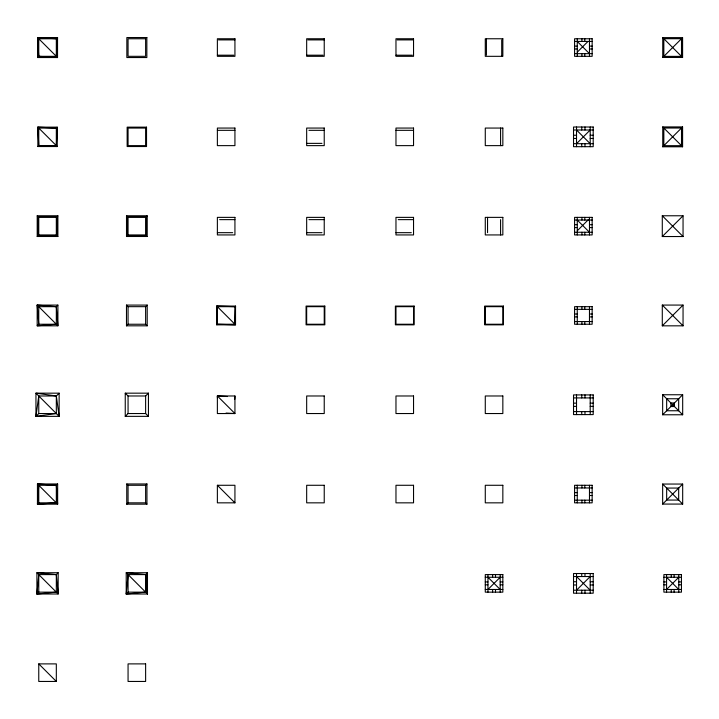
<?xml version="1.0" encoding="UTF-8"?>
<svg xmlns="http://www.w3.org/2000/svg" width="719" height="719" viewBox="0 0 719 719"><rect width="100%" height="100%" fill="white"/><g stroke="black" fill="none" stroke-linecap="round" stroke-linejoin="round"><path stroke-width="1.08" d="M234.933 324.242L234.933 306.671L216.77 306.078L217.372 324.242L234.933 324.242L235.526 306.078L216.77 306.078L216.77 324.835L235.526 324.835L235.526 306.078L234.933 306.671L217.372 306.671L217.372 324.242L216.77 324.835M56.325 145.633L56.325 128.063L37.855 127.155L38.763 145.633L56.325 145.633L57.232 127.155L37.855 127.155L37.855 146.532L57.232 146.532L57.232 127.155L56.325 128.063L38.763 128.063L38.763 145.633L37.855 146.532M234.754 399.315L234.933 395.98L217.372 395.98L217.372 413.542L234.933 413.542L234.933 395.98M56.325 56.325L56.325 38.763L37.55 37.55L38.763 56.325L56.325 56.325L57.538 37.55L37.55 37.55L37.55 57.538L57.538 57.538L57.538 37.55L56.325 38.763L38.763 38.763L38.763 56.325L37.55 57.538M56.325 485.28L57.646 504.163L37.442 483.968L56.325 485.28L56.325 502.842L37.442 504.163L38.763 485.28L56.325 485.28L57.646 483.968L57.646 504.163L37.442 504.163L37.442 483.968L57.646 483.968M56.325 574.589L58.167 593.993L36.912 572.737L56.325 574.589L56.325 592.15L36.912 593.993L38.763 574.589L56.325 574.589L58.167 572.737L58.167 593.993L36.912 593.993L36.912 572.737L58.167 572.737M126.22 593.993L128.063 592.15L145.624 592.15L145.624 574.589L146.964 591.171L145.624 592.15L126.22 593.993L128.063 574.589L145.624 574.589L147.476 572.737L147.476 593.993L126.22 593.993L126.22 572.737L147.476 572.737L146.964 587.594L147.476 593.993L126.22 572.737L145.624 574.589L147.476 593.993M145.624 592.15L146.2 587.657L145.624 574.589L146.739 591.171L145.624 592.15L146.469 587.657M56.325 395.98L59.138 416.355L35.95 393.167L56.325 395.98L56.325 413.542L35.95 416.355L38.763 395.98L56.325 395.98L59.138 393.167L35.95 393.167L35.95 416.355L59.138 416.355L59.138 393.167M37.208 236.488L38.763 234.933L56.325 234.933L57.88 236.488L57.88 215.817L37.208 215.817L37.208 236.488L57.88 236.488M37.208 215.817L38.763 217.372L56.325 217.372L57.88 215.817M56.325 324.242L38.763 324.242L37.181 305.09L56.325 306.671L56.325 324.242L37.181 325.815L38.763 324.242L38.763 306.671L56.325 306.671L57.906 305.09L57.906 325.815L37.181 325.815L37.181 305.09L57.906 305.09M126.508 236.488L128.063 234.933L145.624 234.933L147.179 236.488L147.179 215.817L126.508 215.817L126.508 236.488L147.179 236.488M126.508 215.817L128.063 217.372L145.624 217.372L147.179 215.817M35.95 416.355L38.763 413.542L38.763 395.98M126.481 325.815L128.063 324.242L145.624 324.242L147.206 325.815L147.206 305.09L126.481 305.09L126.481 325.815L147.206 325.815M126.481 305.09L128.063 306.671L145.624 306.671L147.206 305.09M37.442 504.163L38.763 502.842L38.763 485.28M125.25 416.355L128.063 413.542L145.624 413.542L148.438 416.355L148.438 393.167L125.25 393.167L125.25 416.355L148.438 416.355M125.25 393.167L128.063 395.98L145.624 395.98L148.438 393.167M577.294 52.128L587.935 41.486M36.912 593.993L38.763 592.15L56.325 592.15M126.751 504.163L128.063 502.842L128.063 485.28L126.751 483.968L126.751 504.163L146.946 504.163L146.946 483.968L126.751 483.968M128.063 485.28L145.624 485.28L146.946 483.968M576.521 143.692L590.209 130.004M662.747 57.466L682.592 37.622L662.747 37.622L662.747 57.466L682.592 57.466L682.592 37.622M577.312 230.736L588.717 219.34M662.747 146.775L682.592 126.921L662.747 126.921L662.747 146.775L682.592 146.775L682.592 126.921M662.289 236.533L683.05 215.772L662.289 215.772L662.289 236.533L683.05 236.533L683.05 215.772M662.289 325.833L683.05 305.072L683.05 325.833L662.289 325.833L662.289 305.072L683.05 305.072M487.958 589.472L500.172 577.258M662.657 414.773L682.682 394.749L662.657 394.749L662.657 414.773L682.682 414.773L682.682 394.749M576.521 590.209L590.209 576.53M662.657 504.073L682.682 484.049L662.657 484.049L662.657 504.073L682.682 504.073L682.682 484.049M666.558 589.472L678.781 577.258M218.504 39.896L234.933 39.896M307.804 39.896L324.233 39.896M397.104 39.896L413.542 39.896M574.58 41.432L592.15 41.432M574.58 46.106L577.258 46.106M589.472 46.106L592.15 46.106M574.58 48.982L577.258 48.982M589.472 48.982L592.15 48.982M574.58 53.655L592.15 53.655M217.372 55.192L233.801 55.192M306.671 55.192L323.101 55.192M395.971 55.192L412.409 55.192M573.528 130.004L593.202 130.004M217.372 130.328L234.933 130.328M308.936 130.328L324.233 130.328M395.971 130.328L413.542 130.328M573.528 135.235L576.521 135.235M590.209 135.235L593.202 135.235M573.528 138.461L576.521 138.461M590.209 138.461L593.202 138.461M306.671 143.369L321.968 143.369M573.528 143.692L593.202 143.692M219.637 219.637L234.933 219.637M308.936 219.637L324.233 219.637M398.236 219.637L413.542 219.637M574.58 220.041L592.15 220.041M574.58 224.714L577.258 224.714M589.472 224.714L592.15 224.714M574.58 227.59L577.258 227.59M589.472 227.59L592.15 227.59M574.58 232.255L592.15 232.255M217.372 232.668L232.668 232.668M306.671 232.668L321.968 232.668M395.971 232.668L411.277 232.668M574.58 309.35L592.15 309.35M574.58 314.014L577.258 314.014M589.472 314.014L592.15 314.014M574.58 316.899L577.258 316.899M589.472 316.899L592.15 316.899M574.58 321.564L592.15 321.564M573.528 397.922L593.202 397.922M573.528 403.143L576.521 403.143M590.209 403.143L593.202 403.143M573.528 406.37L576.521 406.37M590.209 406.37L593.202 406.37M573.528 411.601L593.202 411.601M38.763 413.542L56.325 413.542M217.372 485.28L234.933 485.28L234.933 502.842L217.372 502.842L217.372 485.28L234.933 502.842M574.58 487.958L592.15 487.958M574.58 492.623L577.258 492.623M589.472 492.623L592.15 492.623M574.58 495.508L577.258 495.508M589.472 495.508L592.15 495.508M574.58 500.172L592.15 500.172M38.763 502.842L56.325 502.842M128.063 502.842L145.624 502.842L146.946 504.163M573.528 576.53L593.202 576.53M485.28 577.258L502.842 577.258M663.889 577.258L681.45 577.258M573.528 581.752L576.521 581.752M590.209 581.752L593.202 581.752M485.28 581.923L487.958 581.923M500.172 581.923L502.842 581.923M663.889 581.923L666.558 581.923M678.781 581.923L681.45 581.923M485.28 584.808L487.958 584.808M500.172 584.808L502.842 584.808M663.889 584.808L666.558 584.808M678.781 584.808L681.45 584.808M573.528 584.978L576.521 584.978M590.209 584.978L593.202 584.978M485.28 589.472L502.842 589.472M663.889 589.472L681.45 589.472M573.528 590.209L593.202 590.209M146.739 591.171L146.469 584.08L146.964 591.171M38.763 663.889L56.325 663.889L56.325 681.45L38.763 681.45L38.763 663.889L56.325 681.45M217.372 324.242L235.526 324.835L216.77 306.078M38.763 145.633L57.232 146.532L37.855 127.155M217.489 398.2L217.372 395.98L227.375 396.511M226.045 413.066L234.933 413.542L217.372 395.98M38.763 56.325L57.538 57.538L37.55 37.55M662.747 37.622L682.592 57.466M577.294 41.486L589.463 53.655M662.747 126.921L682.592 146.775M576.521 130.004L590.209 143.692M662.289 215.772L683.05 236.533M577.312 220.095L589.472 232.255M662.289 305.072L683.05 325.833M662.657 394.749L682.682 414.773M662.657 484.049L682.682 504.073M666.558 577.258L678.781 589.472M576.521 576.53L590.209 590.209M487.958 577.258L500.172 589.472M37.181 305.09L57.906 325.815L56.325 306.671M678.781 574.589L678.781 592.15M674.107 574.589L674.107 577.258M674.107 589.472L674.107 592.15M671.231 574.589L671.231 577.258M671.231 589.472L671.231 592.15M666.558 574.589L666.558 592.15M590.209 127.011L590.209 146.685M590.209 394.92L590.209 414.593M590.209 573.528L590.209 593.202M589.472 38.763L589.472 56.325M589.472 217.372L589.472 234.933M589.472 306.671L589.472 324.242M589.472 485.28L589.472 502.842M584.978 127.011L584.978 130.004M584.978 143.692L584.978 146.685M584.978 394.92L584.978 397.922M584.978 411.601L584.978 414.593M584.978 573.528L584.978 576.53M584.978 590.209L584.978 593.202M584.808 38.763L584.808 41.432M584.808 53.655L584.808 56.325M584.808 217.372L584.808 220.041M584.808 232.255L584.808 234.933M584.808 306.671L584.808 309.35M584.808 321.564L584.808 324.242M584.808 485.28L584.808 487.958M584.808 500.172L584.808 502.842M581.923 38.763L581.923 41.432M581.923 53.655L581.923 56.325M581.923 217.372L581.923 220.041M581.923 232.255L581.923 234.933M581.923 306.671L581.923 309.35M581.923 321.564L581.923 324.242M581.923 485.28L581.923 487.958M581.923 500.172L581.923 502.842M581.752 127.011L581.752 130.004M581.752 143.692L581.752 146.685M581.752 394.92L581.752 397.922M581.752 411.601L581.752 414.593M581.752 573.528L581.752 576.53M581.752 590.209L581.752 593.202M577.258 38.763L577.258 56.325M577.258 217.372L577.258 234.933M577.258 306.671L577.258 324.242M577.258 485.28L577.258 502.842M576.521 127.011L576.521 146.685M576.521 394.92L576.521 414.593M576.521 573.528L576.521 593.202M501.709 39.896L501.709 56.325M500.577 128.063L500.577 145.633M500.577 219.637L500.577 234.933M500.172 574.589L500.172 592.15M495.499 574.589L495.499 577.258M495.499 589.472L495.499 592.15M492.623 574.589L492.623 577.258M492.623 589.472L492.623 592.15M487.958 574.589L487.958 592.15M487.545 217.372L487.545 232.668M486.412 38.763L486.412 55.192M145.624 217.372L145.624 234.933M145.624 306.671L145.624 324.242M145.624 395.98L145.624 413.542M145.624 485.28L145.624 502.842M128.063 217.372L128.063 234.933M128.063 306.671L128.063 324.242M128.063 395.98L128.063 413.542M128.063 574.589L128.063 592.15M56.325 217.372L56.325 234.933M38.763 217.372L38.763 234.933M38.763 574.589L38.763 592.15M146.847 37.55L126.85 37.55L126.85 57.538L146.847 57.538L146.847 37.55M145.624 38.763L128.063 38.763L128.063 56.325L145.624 56.325L145.624 38.763M234.933 38.763L217.372 38.763L217.372 56.325L234.933 56.325L234.933 38.763M324.233 38.763L306.671 38.763L306.671 56.325L324.233 56.325L324.233 38.763M413.542 38.763L395.971 38.763L395.971 56.325L413.542 56.325L413.542 38.763M502.842 38.763L485.28 38.763L485.28 56.325L502.842 56.325L502.842 38.763M592.15 38.763L574.58 38.763L574.58 56.325L592.15 56.325L592.15 38.763M681.504 38.709L663.835 38.709L663.835 56.379L681.504 56.379L681.504 38.709M593.202 127.011L573.528 127.011L573.528 146.685L593.202 146.685L593.202 127.011M146.532 127.155L127.155 127.155L127.155 146.532L146.532 146.532L146.532 127.155M145.624 128.063L128.063 128.063L128.063 145.633L145.624 145.633L145.624 128.063M234.933 128.063L217.372 128.063L217.372 145.633L234.933 145.633L234.933 128.063M324.233 128.063L306.671 128.063L306.671 145.633L324.233 145.633L324.233 128.063M413.542 128.063L395.971 128.063L395.971 145.633L413.542 145.633L413.542 128.063M502.842 128.063L485.28 128.063L485.28 145.633L502.842 145.633L502.842 128.063M681.504 128.018L663.835 128.018L663.835 145.678L681.504 145.678L681.504 128.018M57.205 216.491L37.882 216.491L37.882 235.814L57.205 235.814L57.205 216.491M146.505 216.491L127.182 216.491L127.182 235.814L146.505 235.814L146.505 216.491M234.933 217.372L217.372 217.372L217.372 234.933L234.933 234.933L234.933 217.372M324.233 217.372L306.671 217.372L306.671 234.933L324.233 234.933L324.233 217.372M413.542 217.372L395.971 217.372L395.971 234.933L413.542 234.933L413.542 217.372M502.842 217.372L485.28 217.372L485.28 234.933L502.842 234.933L502.842 217.372M592.15 217.372L574.58 217.372L574.58 234.933L592.15 234.933L592.15 217.372M324.835 306.078L306.078 306.078L306.078 324.835L324.835 324.835L324.835 306.078M414.135 306.078L395.378 306.078L395.378 324.835L414.135 324.835L414.135 306.078M503.444 306.078L484.687 306.078L484.687 324.835L503.444 324.835L503.444 306.078M324.233 306.671L306.671 306.671L306.671 324.242L324.233 324.242L324.233 306.671M413.542 306.671L395.971 306.671L395.971 324.242L413.542 324.242L413.542 306.671M502.842 306.671L485.28 306.671L485.28 324.242L502.842 324.242L502.842 306.671M592.15 306.671L574.58 306.671L574.58 324.242L592.15 324.242L592.15 306.671M593.202 394.92L573.528 394.92L573.528 414.593L593.202 414.593L593.202 394.92M324.233 395.98L306.671 395.98L306.671 413.542L324.233 413.542L324.233 395.98M413.542 395.98L395.971 395.98L395.971 413.542L413.542 413.542L413.542 395.98M502.842 395.98L485.28 395.98L485.28 413.542L502.842 413.542L502.842 395.98M678.673 398.757L666.666 398.757L666.666 410.756L678.673 410.756L678.673 398.757M674.449 402.982L670.89 402.982L670.89 406.541L674.449 406.541L674.449 402.982M324.233 485.28L306.671 485.28L306.671 502.842L324.233 502.842L324.233 485.28M413.542 485.28L395.971 485.28L395.971 502.842L413.542 502.842L413.542 485.28M502.842 485.28L485.28 485.28L485.28 502.842L502.842 502.842L502.842 485.28M592.15 485.28L574.58 485.28L574.58 502.842L592.15 502.842L592.15 485.28M678.673 488.066L666.666 488.066L666.666 500.065L678.673 500.065L678.673 488.066M593.202 573.528L573.528 573.528L573.528 593.202L593.202 593.202L593.202 573.528M502.842 574.589L485.28 574.589L485.28 592.15L502.842 592.15L502.842 574.589M681.45 574.589L663.889 574.589L663.889 592.15L681.45 592.15L681.45 574.589M145.624 663.889L128.063 663.889L128.063 681.45L145.624 681.45L145.624 663.889"/></g></svg>
